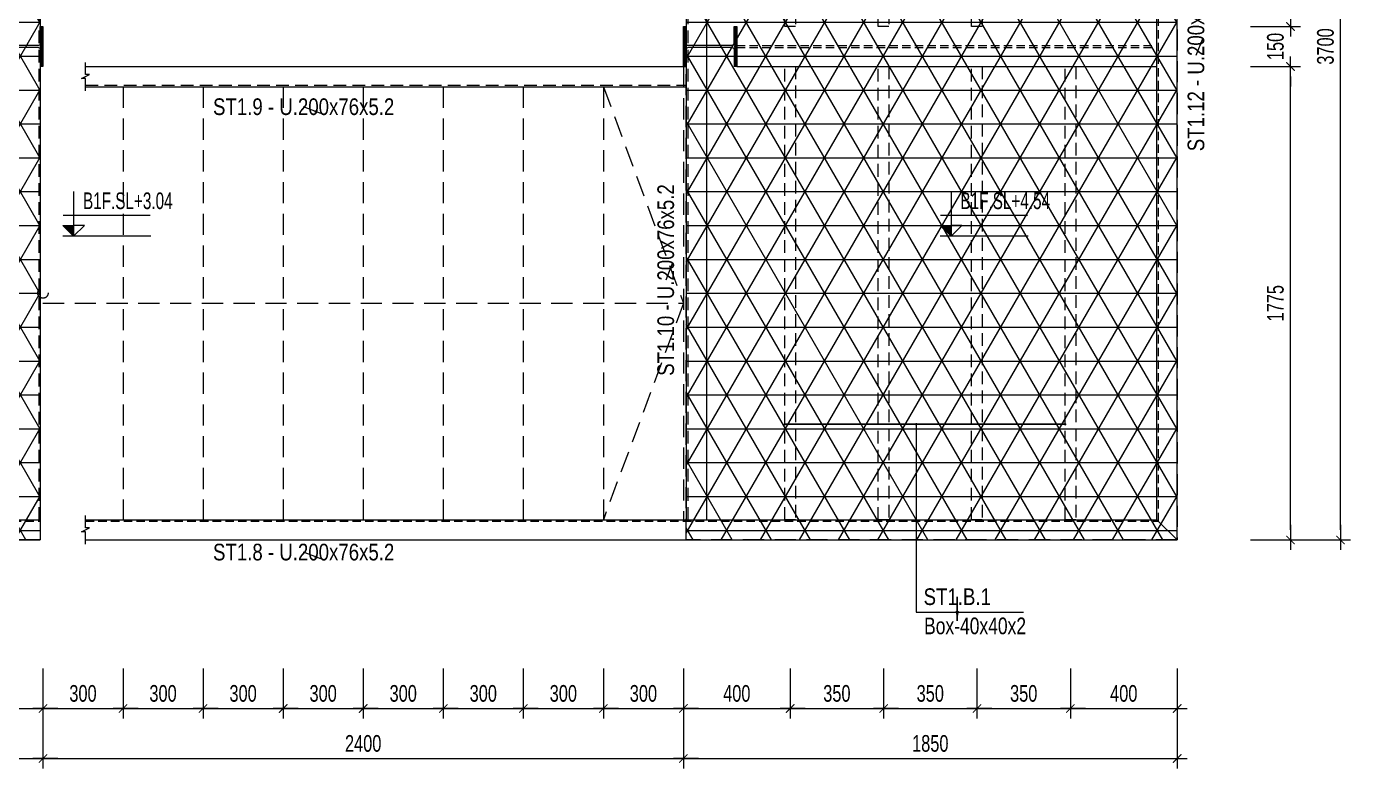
# Model space of a CAD drawing. Header units: millimetres. Extents: x 80771 to 163038, y -101774 to -59328.
# Drawn here: x 84197 to 89158, y -71657 to -68876 of the extents above; entities that cross this region are included whole.
import ezdxf
from ezdxf.enums import TextEntityAlignment as Align

# ---------------------------------------------------------------- set-up
doc = ezdxf.new("R2010")
doc.units = ezdxf.units.MM
doc.linetypes.add('HIDDEN2', pattern=[4.7625, 3.175, -1.5875])
for name, color, linetype, lineweight in [('$0$NDC_S_ANNO', 7, 'Continuous', 20), ('$0$NDC_S_DIM', 1, 'Continuous', 15), ('NDC_S-ANNO', 7, 'Continuous', 20), ('NDC_S-BEAM-NAME-VERT', 7, 'Continuous', 20), ('NDC_S-BEAM-STEL', 30, 'HIDDEN2', 18), ('NDC_S-COLS-STEL', 2, 'Continuous', 20), ('NDC_S-DIMS', 1, 'Continuous', 15), ('NDC_S-HIDN', 8, 'HIDDEN2', 13), ('NDC_S-TEXT-SYMB', 7, 'Continuous', 20), ('NDC_S-TEXT-VIE', 7, 'Continuous', 20), ('NDC_S_ANNO', 7, 'Continuous', 20), ('NDC_S_BEAM NAME', 7, 'Continuous', 9), ('NDC_S_CONTINUOUS', 3, 'Continuous', 20), ('NDC_S_DIM', 1, 'Continuous', 15), ('NDC_S_HATCH MATERIAL', 8, 'Continuous', 13), ('NDC_S_TEXT SYMBOL', 7, 'Continuous', 20)]:
    doc.layers.add(name, color=color, linetype=linetype, lineweight=lineweight)
doc.styles.add('$0$ARIAL', font='arial.ttf', dxfattribs={"width": 0.8})
doc.styles.add('$0$NDC_DIM', font='', dxfattribs={"width": 0.75})
doc.styles.add('ARIAL', font='arial.ttf', dxfattribs={"width": 0.8})
doc.styles.add('NDC_ANNO', font='', dxfattribs={"width": 0.8})
doc.styles.add('NDC_ARIAL', font='arial.ttf', dxfattribs={"width": 0.85})
doc.styles.add('NDC_DIM', font='', dxfattribs={"width": 0.75})
doc.styles.get('$0$NDC_DIM').set_extended_font_data('Dotum')
doc.styles.get('NDC_ANNO').set_extended_font_data('Dotum')
doc.styles.get('NDC_DIM').set_extended_font_data('Dotum')
doc.dimstyles.new('$0$NDC_dim_iso', dxfattribs={"dimtxt": 2.5, "dimasz": 1, "dimexe": 1.5, "dimexo": 2.5, "dimgap": 1, "dimtad": 1, "dimdec": 0, "dimzin": 0, "dimdsep": 46, "dimtxsty": '$0$NDC_DIM', "dimblk": '$0$DIMMARK', "dimcen": 0.09, "dimdle": 1.2, "dimclrd": 1, "dimclre": 1, "dimclrt": 3, "dimadec": 0, "dimazin": 0, "dimtfac": 1, "dimtdec": 0, "dimtix": 1, "dimtofl": 0, "dimtmove": 0, "dimatfit": 3, "dimfxl": 8, "dimfxlon": 1, "dimtolj": 1, "dimtzin": 0, "dimarcsym": 0})
doc.dimstyles.new('NDC_dim_25', dxfattribs={"dimscale": 25, "dimtxt": 2.5, "dimasz": 1.5, "dimexe": 1.5, "dimexo": 2.5, "dimgap": 1, "dimtad": 1, "dimdec": 0, "dimrnd": 0.001, "dimzin": 0, "dimdsep": 46, "dimtxsty": 'NDC_DIM', "dimblk": 'DIMMARK', "dimcen": 0, "dimdle": 1.2, "dimclrd": 256, "dimclre": 256, "dimclrt": 3, "dimadec": 0, "dimazin": 0, "dimtfac": 1, "dimtdec": 0, "dimtix": 1, "dimtofl": 0, "dimtmove": 2, "dimatfit": 3, "dimfxl": 6, "dimfxlon": 1, "dimtolj": 1, "dimtzin": 0, "dimlwd": -1, "dimlwe": -1, "dimarcsym": 0})
doc.dimstyles.new('NDC_dim_iso', dxfattribs={"dimtxt": 2.5, "dimasz": 1.5, "dimexe": 1.5, "dimexo": 1.5, "dimgap": 1, "dimtad": 1, "dimdec": 0, "dimrnd": 0.001, "dimzin": 0, "dimdsep": 46, "dimtxsty": 'NDC_DIM', "dimblk": 'DIMMARK', "dimcen": 0, "dimdle": 1.2, "dimclrd": 256, "dimclre": 256, "dimclrt": 3, "dimadec": 0, "dimazin": 0, "dimtfac": 1, "dimtdec": 0, "dimtix": 1, "dimtofl": 0, "dimtmove": 2, "dimatfit": 3, "dimfxl": 6, "dimfxlon": 1, "dimtolj": 1, "dimtzin": 0, "dimlwd": -1, "dimlwe": -1, "dimarcsym": 0})

# ---------------------------------------------------------------- blocks, each defined once
blk = doc.blocks.new('*U99')
for p, q in [((0.65, 7.48), (-1.87, 7.48)), ((0.93, 7.2), (0.93, 0.67)), ((1.24, 7.2), (1.24, 0.67)), ((1.52, 7.48), (4.04, 7.48)), ((0.65, 0.39), (-1.87, 0.39)), ((1.52, 0.39), (4.04, 0.39))]:
    blk.add_line(p, q)
for points in [[(4.04, 7.48), (4.04, 7.87), (-1.87, 7.87), (-1.87, 7.48)], [(-1.87, 0.39), (-1.87, 0), (4.04, 0), (4.04, 0.39)]]:
    blk.add_lwpolyline(points)
for centre, start, end in [((0.65, 7.2), 360, 450), ((1.52, 7.2), 90, 180), ((0.65, 0.67), 270, 360), ((1.52, 0.67), 180, 270)]:
    blk.add_arc(centre, 0.276, start, end)
blk = doc.blocks.new('*U98')
for p, q in [((0.65, 7.48), (-1.87, 7.48)), ((0.93, 7.2), (0.93, 0.67)), ((1.24, 7.2), (1.24, 0.67)), ((1.52, 7.48), (4.04, 7.48)), ((0.65, 0.39), (-1.87, 0.39)), ((1.52, 0.39), (4.04, 0.39))]:
    blk.add_line(p, q)
for points in [[(4.04, 7.48), (4.04, 7.87), (-1.87, 7.87), (-1.87, 7.48)], [(-1.87, 0.39), (-1.87, 0), (4.04, 0), (4.04, 0.39)]]:
    blk.add_lwpolyline(points)
for centre, start, end in [((0.65, 7.2), 360, 450), ((1.52, 7.2), 90, 180), ((0.65, 0.67), 270, 360), ((1.52, 0.67), 180, 270)]:
    blk.add_arc(centre, 0.276, start, end)
blk = doc.blocks.new('DIMMARK')
at = {"layer": 'NDC_S_DIM', "color": 1}
blk.add_line((-1.5, 0), (1, 0), dxfattribs=at)
at = {"layer": 'NDC_S_DIM', "color": 2, "const_width": 0.1}
blk.add_lwpolyline([(-0.42, -0.42), (0.42, 0.42)], dxfattribs=at)
blk = doc.blocks.new('*D588')
at = {"layer": 'Defpoints', "color": 0, "transparency": 16777216}
for p in [(82408.6, -70800.6), (84258.6, -70800.6), (84258.6, -71619.8)]:
    blk.add_point(p, dxfattribs=at)
at = {"layer": 'NDC_S_DIM', "transparency": 16777216}
for p, q in [((82408.6, -71469.8), (82408.6, -71657.3)), ((84258.6, -71469.8), (84258.6, -71657.3)), ((82446.1, -71619.8), (84221.1, -71619.8))]:
    blk.add_line(p, q, dxfattribs=at)
at = {"layer": 'NDC_S_DIM', "transparency": 16777216, "xscale": 37.5, "yscale": 37.5, "zscale": 37.5, "rotation": 180}
blk.add_blockref('DIMMARK', (82408.6, -71619.8), dxfattribs=at)
at = {"layer": 'NDC_S_DIM', "transparency": 16777216, "xscale": 37.5, "yscale": 37.5, "zscale": 37.5}
blk.add_blockref('DIMMARK', (84258.6, -71619.8), dxfattribs=at)
at = {"layer": 'NDC_S_DIM', "color": 3, "transparency": 16777216, "insert": (83333.6, -71563.6), "char_height": 62.5, "attachment_point": 5, "style": 'NDC_DIM'}
blk.add_mtext('\\A1;1850', dxfattribs=at)
blk = doc.blocks.new('*D589')
at = {"layer": 'Defpoints', "color": 0, "transparency": 16777216}
for p in [(84258.6, -70800.6), (86658.6, -70800.6), (86658.6, -71619.8)]:
    blk.add_point(p, dxfattribs=at)
at = {"layer": 'NDC_S_DIM', "transparency": 16777216}
for p, q in [((84258.6, -71469.8), (84258.6, -71657.3)), ((86658.6, -71469.8), (86658.6, -71657.3)), ((84296.1, -71619.8), (86621.1, -71619.8))]:
    blk.add_line(p, q, dxfattribs=at)
at = {"layer": 'NDC_S_DIM', "transparency": 16777216, "xscale": 37.5, "yscale": 37.5, "zscale": 37.5, "rotation": 180}
blk.add_blockref('DIMMARK', (84258.6, -71619.8), dxfattribs=at)
at = {"layer": 'NDC_S_DIM', "transparency": 16777216, "xscale": 37.5, "yscale": 37.5, "zscale": 37.5}
blk.add_blockref('DIMMARK', (86658.6, -71619.8), dxfattribs=at)
at = {"layer": 'NDC_S_DIM', "color": 3, "transparency": 16777216, "insert": (85458.6, -71563.6), "char_height": 62.5, "attachment_point": 5, "style": 'NDC_DIM'}
blk.add_mtext('\\A1;2400', dxfattribs=at)
blk = doc.blocks.new('*D590')
at = {"layer": 'Defpoints', "color": 0, "transparency": 16777216}
for p in [(86658.6, -70800.6), (88508.6, -70800.6), (88508.6, -71619.8)]:
    blk.add_point(p, dxfattribs=at)
at = {"layer": 'NDC_S_DIM', "transparency": 16777216}
for p, q in [((86658.6, -71469.8), (86658.6, -71657.3)), ((88508.6, -71469.8), (88508.6, -71657.3)), ((86696.1, -71619.8), (88471.1, -71619.8))]:
    blk.add_line(p, q, dxfattribs=at)
at = {"layer": 'NDC_S_DIM', "transparency": 16777216, "xscale": 37.5, "yscale": 37.5, "zscale": 37.5, "rotation": 180}
blk.add_blockref('DIMMARK', (86658.6, -71619.8), dxfattribs=at)
at = {"layer": 'NDC_S_DIM', "transparency": 16777216, "xscale": 37.5, "yscale": 37.5, "zscale": 37.5}
blk.add_blockref('DIMMARK', (88508.6, -71619.8), dxfattribs=at)
at = {"layer": 'NDC_S_DIM', "color": 3, "transparency": 16777216, "insert": (87583.6, -71563.6), "char_height": 62.5, "attachment_point": 5, "style": 'NDC_DIM'}
blk.add_mtext('\\A1;1850', dxfattribs=at)
blk = doc.blocks.new('*D595')
at = {"layer": 'Defpoints', "color": 0, "transparency": 16777216}
for p in [(83858.6, -70800.6), (84258.6, -70800.6), (84258.6, -71432.3)]:
    blk.add_point(p, dxfattribs=at)
at = {"layer": 'NDC_S_DIM', "transparency": 16777216}
for p, q in [((83858.6, -71282.3), (83858.6, -71469.8)), ((84258.6, -71282.3), (84258.6, -71469.8)), ((83896.1, -71432.3), (84221.1, -71432.3))]:
    blk.add_line(p, q, dxfattribs=at)
at = {"layer": 'NDC_S_DIM', "transparency": 16777216, "xscale": 37.5, "yscale": 37.5, "zscale": 37.5, "rotation": 180}
blk.add_blockref('DIMMARK', (83858.6, -71432.3), dxfattribs=at)
at = {"layer": 'NDC_S_DIM', "transparency": 16777216, "xscale": 37.5, "yscale": 37.5, "zscale": 37.5}
blk.add_blockref('DIMMARK', (84258.6, -71432.3), dxfattribs=at)
at = {"layer": 'NDC_S_DIM', "color": 3, "transparency": 16777216, "insert": (84058.6, -71376.1), "char_height": 62.5, "attachment_point": 5, "style": 'NDC_DIM'}
blk.add_mtext('\\A1;400', dxfattribs=at)
blk = doc.blocks.new('*D596')
at = {"layer": 'Defpoints', "color": 0, "transparency": 16777216}
for p in [(84258.6, -70800.6), (84558.6, -70800.6), (84558.6, -71432.3)]:
    blk.add_point(p, dxfattribs=at)
at = {"layer": 'NDC_S_DIM', "transparency": 16777216}
for p, q in [((84258.6, -71282.3), (84258.6, -71469.8)), ((84558.6, -71282.3), (84558.6, -71469.8)), ((84296.1, -71432.3), (84521.1, -71432.3))]:
    blk.add_line(p, q, dxfattribs=at)
at = {"layer": 'NDC_S_DIM', "transparency": 16777216, "xscale": 37.5, "yscale": 37.5, "zscale": 37.5, "rotation": 180}
blk.add_blockref('DIMMARK', (84258.6, -71432.3), dxfattribs=at)
at = {"layer": 'NDC_S_DIM', "transparency": 16777216, "xscale": 37.5, "yscale": 37.5, "zscale": 37.5}
blk.add_blockref('DIMMARK', (84558.6, -71432.3), dxfattribs=at)
at = {"layer": 'NDC_S_DIM', "color": 3, "transparency": 16777216, "insert": (84408.6, -71376.1), "char_height": 62.5, "attachment_point": 5, "style": 'NDC_DIM'}
blk.add_mtext('\\A1;300', dxfattribs=at)
blk = doc.blocks.new('*D597')
at = {"layer": 'Defpoints', "color": 0, "transparency": 16777216}
for p in [(84558.6, -70800.6), (84858.6, -70800.6), (84858.6, -71432.3)]:
    blk.add_point(p, dxfattribs=at)
at = {"layer": 'NDC_S_DIM', "transparency": 16777216}
for p, q in [((84558.6, -71282.3), (84558.6, -71469.8)), ((84858.6, -71282.3), (84858.6, -71469.8)), ((84596.1, -71432.3), (84821.1, -71432.3))]:
    blk.add_line(p, q, dxfattribs=at)
at = {"layer": 'NDC_S_DIM', "transparency": 16777216, "xscale": 37.5, "yscale": 37.5, "zscale": 37.5, "rotation": 180}
blk.add_blockref('DIMMARK', (84558.6, -71432.3), dxfattribs=at)
at = {"layer": 'NDC_S_DIM', "transparency": 16777216, "xscale": 37.5, "yscale": 37.5, "zscale": 37.5}
blk.add_blockref('DIMMARK', (84858.6, -71432.3), dxfattribs=at)
at = {"layer": 'NDC_S_DIM', "color": 3, "transparency": 16777216, "insert": (84708.6, -71376.1), "char_height": 62.5, "attachment_point": 5, "style": 'NDC_DIM'}
blk.add_mtext('\\A1;300', dxfattribs=at)
blk = doc.blocks.new('*D598')
at = {"layer": 'Defpoints', "color": 0, "transparency": 16777216}
for p in [(84858.6, -70800.6), (85158.6, -70800.6), (85158.6, -71432.3)]:
    blk.add_point(p, dxfattribs=at)
at = {"layer": 'NDC_S_DIM', "transparency": 16777216}
for p, q in [((84858.6, -71282.3), (84858.6, -71469.8)), ((85158.6, -71282.3), (85158.6, -71469.8)), ((84896.1, -71432.3), (85121.1, -71432.3))]:
    blk.add_line(p, q, dxfattribs=at)
at = {"layer": 'NDC_S_DIM', "transparency": 16777216, "xscale": 37.5, "yscale": 37.5, "zscale": 37.5, "rotation": 180}
blk.add_blockref('DIMMARK', (84858.6, -71432.3), dxfattribs=at)
at = {"layer": 'NDC_S_DIM', "transparency": 16777216, "xscale": 37.5, "yscale": 37.5, "zscale": 37.5}
blk.add_blockref('DIMMARK', (85158.6, -71432.3), dxfattribs=at)
at = {"layer": 'NDC_S_DIM', "color": 3, "transparency": 16777216, "insert": (85008.6, -71376.1), "char_height": 62.5, "attachment_point": 5, "style": 'NDC_DIM'}
blk.add_mtext('\\A1;300', dxfattribs=at)
blk = doc.blocks.new('*D599')
at = {"layer": 'Defpoints', "color": 0, "transparency": 16777216}
for p in [(85158.6, -70800.6), (85458.6, -70800.6), (85458.6, -71432.3)]:
    blk.add_point(p, dxfattribs=at)
at = {"layer": 'NDC_S_DIM', "transparency": 16777216}
for p, q in [((85158.6, -71282.3), (85158.6, -71469.8)), ((85458.6, -71282.3), (85458.6, -71469.8)), ((85196.1, -71432.3), (85421.1, -71432.3))]:
    blk.add_line(p, q, dxfattribs=at)
at = {"layer": 'NDC_S_DIM', "transparency": 16777216, "xscale": 37.5, "yscale": 37.5, "zscale": 37.5, "rotation": 180}
blk.add_blockref('DIMMARK', (85158.6, -71432.3), dxfattribs=at)
at = {"layer": 'NDC_S_DIM', "transparency": 16777216, "xscale": 37.5, "yscale": 37.5, "zscale": 37.5}
blk.add_blockref('DIMMARK', (85458.6, -71432.3), dxfattribs=at)
at = {"layer": 'NDC_S_DIM', "color": 3, "transparency": 16777216, "insert": (85308.6, -71376.1), "char_height": 62.5, "attachment_point": 5, "style": 'NDC_DIM'}
blk.add_mtext('\\A1;300', dxfattribs=at)
blk = doc.blocks.new('*D600')
at = {"layer": 'Defpoints', "color": 0, "transparency": 16777216}
for p in [(85458.6, -70800.6), (85758.6, -70800.6), (85758.6, -71432.3)]:
    blk.add_point(p, dxfattribs=at)
at = {"layer": 'NDC_S_DIM', "transparency": 16777216}
for p, q in [((85458.6, -71282.3), (85458.6, -71469.8)), ((85758.6, -71282.3), (85758.6, -71469.8)), ((85496.1, -71432.3), (85721.1, -71432.3))]:
    blk.add_line(p, q, dxfattribs=at)
at = {"layer": 'NDC_S_DIM', "transparency": 16777216, "xscale": 37.5, "yscale": 37.5, "zscale": 37.5, "rotation": 180}
blk.add_blockref('DIMMARK', (85458.6, -71432.3), dxfattribs=at)
at = {"layer": 'NDC_S_DIM', "transparency": 16777216, "xscale": 37.5, "yscale": 37.5, "zscale": 37.5}
blk.add_blockref('DIMMARK', (85758.6, -71432.3), dxfattribs=at)
at = {"layer": 'NDC_S_DIM', "color": 3, "transparency": 16777216, "insert": (85608.6, -71376.1), "char_height": 62.5, "attachment_point": 5, "style": 'NDC_DIM'}
blk.add_mtext('\\A1;300', dxfattribs=at)
blk = doc.blocks.new('*D601')
at = {"layer": 'Defpoints', "color": 0, "transparency": 16777216}
for p in [(85758.6, -70800.6), (86058.6, -70800.6), (86058.6, -71432.3)]:
    blk.add_point(p, dxfattribs=at)
at = {"layer": 'NDC_S_DIM', "transparency": 16777216}
for p, q in [((85758.6, -71282.3), (85758.6, -71469.8)), ((86058.6, -71282.3), (86058.6, -71469.8)), ((85796.1, -71432.3), (86021.1, -71432.3))]:
    blk.add_line(p, q, dxfattribs=at)
at = {"layer": 'NDC_S_DIM', "transparency": 16777216, "xscale": 37.5, "yscale": 37.5, "zscale": 37.5, "rotation": 180}
blk.add_blockref('DIMMARK', (85758.6, -71432.3), dxfattribs=at)
at = {"layer": 'NDC_S_DIM', "transparency": 16777216, "xscale": 37.5, "yscale": 37.5, "zscale": 37.5}
blk.add_blockref('DIMMARK', (86058.6, -71432.3), dxfattribs=at)
at = {"layer": 'NDC_S_DIM', "color": 3, "transparency": 16777216, "insert": (85908.6, -71376.1), "char_height": 62.5, "attachment_point": 5, "style": 'NDC_DIM'}
blk.add_mtext('\\A1;300', dxfattribs=at)
blk = doc.blocks.new('*D602')
at = {"layer": 'Defpoints', "color": 0, "transparency": 16777216}
for p in [(86058.6, -70800.6), (86358.6, -70800.6), (86358.6, -71432.3)]:
    blk.add_point(p, dxfattribs=at)
at = {"layer": 'NDC_S_DIM', "transparency": 16777216}
for p, q in [((86058.6, -71282.3), (86058.6, -71469.8)), ((86358.6, -71282.3), (86358.6, -71469.8)), ((86096.1, -71432.3), (86321.1, -71432.3))]:
    blk.add_line(p, q, dxfattribs=at)
at = {"layer": 'NDC_S_DIM', "transparency": 16777216, "xscale": 37.5, "yscale": 37.5, "zscale": 37.5, "rotation": 180}
blk.add_blockref('DIMMARK', (86058.6, -71432.3), dxfattribs=at)
at = {"layer": 'NDC_S_DIM', "transparency": 16777216, "xscale": 37.5, "yscale": 37.5, "zscale": 37.5}
blk.add_blockref('DIMMARK', (86358.6, -71432.3), dxfattribs=at)
at = {"layer": 'NDC_S_DIM', "color": 3, "transparency": 16777216, "insert": (86208.6, -71376.1), "char_height": 62.5, "attachment_point": 5, "style": 'NDC_DIM'}
blk.add_mtext('\\A1;300', dxfattribs=at)
blk = doc.blocks.new('*D603')
at = {"layer": 'Defpoints', "color": 0, "transparency": 16777216}
for p in [(86358.6, -70800.6), (86658.6, -70800.6), (86658.6, -71432.3)]:
    blk.add_point(p, dxfattribs=at)
at = {"layer": 'NDC_S_DIM', "transparency": 16777216}
for p, q in [((86358.6, -71282.3), (86358.6, -71469.8)), ((86658.6, -71282.3), (86658.6, -71469.8)), ((86396.1, -71432.3), (86621.1, -71432.3))]:
    blk.add_line(p, q, dxfattribs=at)
at = {"layer": 'NDC_S_DIM', "transparency": 16777216, "xscale": 37.5, "yscale": 37.5, "zscale": 37.5, "rotation": 180}
blk.add_blockref('DIMMARK', (86358.6, -71432.3), dxfattribs=at)
at = {"layer": 'NDC_S_DIM', "transparency": 16777216, "xscale": 37.5, "yscale": 37.5, "zscale": 37.5}
blk.add_blockref('DIMMARK', (86658.6, -71432.3), dxfattribs=at)
at = {"layer": 'NDC_S_DIM', "color": 3, "transparency": 16777216, "insert": (86508.6, -71376.1), "char_height": 62.5, "attachment_point": 5, "style": 'NDC_DIM'}
blk.add_mtext('\\A1;300', dxfattribs=at)
blk = doc.blocks.new('*D604')
at = {"layer": 'Defpoints', "color": 0, "transparency": 16777216}
for p in [(86658.6, -70800.6), (87058.6, -70800.6), (87058.6, -71432.3)]:
    blk.add_point(p, dxfattribs=at)
at = {"layer": 'NDC_S_DIM', "transparency": 16777216}
for p, q in [((86658.6, -71282.3), (86658.6, -71469.8)), ((87058.6, -71282.3), (87058.6, -71469.8)), ((86696.1, -71432.3), (87021.1, -71432.3))]:
    blk.add_line(p, q, dxfattribs=at)
at = {"layer": 'NDC_S_DIM', "transparency": 16777216, "xscale": 37.5, "yscale": 37.5, "zscale": 37.5, "rotation": 180}
blk.add_blockref('DIMMARK', (86658.6, -71432.3), dxfattribs=at)
at = {"layer": 'NDC_S_DIM', "transparency": 16777216, "xscale": 37.5, "yscale": 37.5, "zscale": 37.5}
blk.add_blockref('DIMMARK', (87058.6, -71432.3), dxfattribs=at)
at = {"layer": 'NDC_S_DIM', "color": 3, "transparency": 16777216, "insert": (86858.6, -71376.1), "char_height": 62.5, "attachment_point": 5, "style": 'NDC_DIM'}
blk.add_mtext('\\A1;400', dxfattribs=at)
blk = doc.blocks.new('*D605')
at = {"layer": 'Defpoints', "color": 0, "transparency": 16777216}
for p in [(87058.6, -70800.6), (87408.6, -70800.6), (87408.6, -71432.3)]:
    blk.add_point(p, dxfattribs=at)
at = {"layer": 'NDC_S_DIM', "transparency": 16777216}
for p, q in [((87058.6, -71282.3), (87058.6, -71469.8)), ((87408.6, -71282.3), (87408.6, -71469.8)), ((87096.1, -71432.3), (87371.1, -71432.3))]:
    blk.add_line(p, q, dxfattribs=at)
at = {"layer": 'NDC_S_DIM', "transparency": 16777216, "xscale": 37.5, "yscale": 37.5, "zscale": 37.5, "rotation": 180}
blk.add_blockref('DIMMARK', (87058.6, -71432.3), dxfattribs=at)
at = {"layer": 'NDC_S_DIM', "transparency": 16777216, "xscale": 37.5, "yscale": 37.5, "zscale": 37.5}
blk.add_blockref('DIMMARK', (87408.6, -71432.3), dxfattribs=at)
at = {"layer": 'NDC_S_DIM', "color": 3, "transparency": 16777216, "insert": (87233.6, -71376.1), "char_height": 62.5, "attachment_point": 5, "style": 'NDC_DIM'}
blk.add_mtext('\\A1;350', dxfattribs=at)
blk = doc.blocks.new('*D606')
at = {"layer": 'Defpoints', "color": 0, "transparency": 16777216}
for p in [(87408.6, -70800.6), (87758.6, -70800.6), (87758.6, -71432.3)]:
    blk.add_point(p, dxfattribs=at)
at = {"layer": 'NDC_S_DIM', "transparency": 16777216}
for p, q in [((87408.6, -71282.3), (87408.6, -71469.8)), ((87758.6, -71282.3), (87758.6, -71469.8)), ((87446.1, -71432.3), (87721.1, -71432.3))]:
    blk.add_line(p, q, dxfattribs=at)
at = {"layer": 'NDC_S_DIM', "transparency": 16777216, "xscale": 37.5, "yscale": 37.5, "zscale": 37.5, "rotation": 180}
blk.add_blockref('DIMMARK', (87408.6, -71432.3), dxfattribs=at)
at = {"layer": 'NDC_S_DIM', "transparency": 16777216, "xscale": 37.5, "yscale": 37.5, "zscale": 37.5}
blk.add_blockref('DIMMARK', (87758.6, -71432.3), dxfattribs=at)
at = {"layer": 'NDC_S_DIM', "color": 3, "transparency": 16777216, "insert": (87583.6, -71376.1), "char_height": 62.5, "attachment_point": 5, "style": 'NDC_DIM'}
blk.add_mtext('\\A1;350', dxfattribs=at)
blk = doc.blocks.new('*D607')
at = {"layer": 'Defpoints', "color": 0, "transparency": 16777216}
for p in [(87758.6, -70800.6), (88108.6, -70800.6), (88108.6, -71432.3)]:
    blk.add_point(p, dxfattribs=at)
at = {"layer": 'NDC_S_DIM', "transparency": 16777216}
for p, q in [((87758.6, -71282.3), (87758.6, -71469.8)), ((88108.6, -71282.3), (88108.6, -71469.8)), ((87796.1, -71432.3), (88071.1, -71432.3))]:
    blk.add_line(p, q, dxfattribs=at)
at = {"layer": 'NDC_S_DIM', "transparency": 16777216, "xscale": 37.5, "yscale": 37.5, "zscale": 37.5, "rotation": 180}
blk.add_blockref('DIMMARK', (87758.6, -71432.3), dxfattribs=at)
at = {"layer": 'NDC_S_DIM', "transparency": 16777216, "xscale": 37.5, "yscale": 37.5, "zscale": 37.5}
blk.add_blockref('DIMMARK', (88108.6, -71432.3), dxfattribs=at)
at = {"layer": 'NDC_S_DIM', "color": 3, "transparency": 16777216, "insert": (87933.6, -71376.1), "char_height": 62.5, "attachment_point": 5, "style": 'NDC_DIM'}
blk.add_mtext('\\A1;350', dxfattribs=at)
blk = doc.blocks.new('*D608')
at = {"layer": 'Defpoints', "color": 0, "transparency": 16777216}
for p in [(88108.6, -70800.6), (88508.6, -70800.6), (88508.6, -71432.3)]:
    blk.add_point(p, dxfattribs=at)
at = {"layer": 'NDC_S_DIM', "transparency": 16777216}
for p, q in [((88108.6, -71282.3), (88108.6, -71469.8)), ((88508.6, -71282.3), (88508.6, -71469.8)), ((88146.1, -71432.3), (88471.1, -71432.3))]:
    blk.add_line(p, q, dxfattribs=at)
at = {"layer": 'NDC_S_DIM', "transparency": 16777216, "xscale": 37.5, "yscale": 37.5, "zscale": 37.5, "rotation": 180}
blk.add_blockref('DIMMARK', (88108.6, -71432.3), dxfattribs=at)
at = {"layer": 'NDC_S_DIM', "transparency": 16777216, "xscale": 37.5, "yscale": 37.5, "zscale": 37.5}
blk.add_blockref('DIMMARK', (88508.6, -71432.3), dxfattribs=at)
at = {"layer": 'NDC_S_DIM', "color": 3, "transparency": 16777216, "insert": (88308.6, -71376.1), "char_height": 62.5, "attachment_point": 5, "style": 'NDC_DIM'}
blk.add_mtext('\\A1;400', dxfattribs=at)
blk = doc.blocks.new('*D609')
at = {"layer": 'Defpoints', "color": 0, "transparency": 16777216}
for p in [(88508.6, -69025.6), (88933.3, -69025.6), (88508.6, -70800.6)]:
    blk.add_point(p, dxfattribs=at)
at = {"layer": 'NDC_S_DIM', "transparency": 16777216}
for p, q in [((88783.3, -69025.6), (88970.8, -69025.6)), ((88933.3, -70763.1), (88933.3, -69063.1)), ((88783.3, -70800.6), (88970.8, -70800.6))]:
    blk.add_line(p, q, dxfattribs=at)
at = {"layer": 'NDC_S_DIM', "transparency": 16777216, "xscale": 37.5, "yscale": 37.5, "zscale": 37.5}
for p, rotation in [((88933.3, -69025.6), 90), ((88933.3, -70800.6), 270)]:
    blk.add_blockref('DIMMARK', p, dxfattribs=dict(at, rotation=rotation))
at = {"layer": 'NDC_S_DIM', "color": 3, "transparency": 16777216, "insert": (88877, -69913.1), "char_height": 62.5, "attachment_point": 5, "rotation": 90, "style": 'NDC_DIM'}
blk.add_mtext('\\A1;1775', dxfattribs=at)
blk = doc.blocks.new('*D610')
at = {"layer": 'Defpoints', "color": 0, "transparency": 16777216}
for p in [(88508.6, -68875.6), (88933.3, -68875.6), (88508.6, -69025.6)]:
    blk.add_point(p, dxfattribs=at)
at = {"layer": 'NDC_S_DIM', "transparency": 16777216}
for p, q in [((88933.3, -68838.1), (88933.3, -68800.6)), ((88783.3, -68875.6), (88970.8, -68875.6)), ((88783.3, -69025.6), (88970.8, -69025.6)), ((88933.3, -69063.1), (88933.3, -69100.6))]:
    blk.add_line(p, q, dxfattribs=at)
at = {"layer": 'NDC_S_DIM', "transparency": 16777216, "xscale": 37.5, "yscale": 37.5, "zscale": 37.5}
for p, rotation in [((88933.3, -68875.6), 270), ((88933.3, -69025.6), 90)]:
    blk.add_blockref('DIMMARK', p, dxfattribs=dict(at, rotation=rotation))
at = {"layer": 'NDC_S_DIM', "color": 3, "transparency": 16777216, "insert": (88877, -68950.6), "char_height": 62.5, "attachment_point": 5, "rotation": 90, "style": 'NDC_DIM'}
blk.add_mtext('\\A1;150', dxfattribs=at)
blk = doc.blocks.new('*D611')
at = {"layer": 'Defpoints', "color": 0, "transparency": 16777216}
for p in [(88508.6, -67100.6), (88933.3, -67100.6), (88508.6, -68875.6)]:
    blk.add_point(p, dxfattribs=at)
at = {"layer": 'NDC_S_DIM', "transparency": 16777216}
for p, q in [((88783.3, -67100.6), (88970.8, -67100.6)), ((88933.3, -68838.1), (88933.3, -67138.1)), ((88783.3, -68875.6), (88970.8, -68875.6))]:
    blk.add_line(p, q, dxfattribs=at)
at = {"layer": 'NDC_S_DIM', "transparency": 16777216, "xscale": 37.5, "yscale": 37.5, "zscale": 37.5}
for p, rotation in [((88933.3, -67100.6), 90), ((88933.3, -68875.6), 270)]:
    blk.add_blockref('DIMMARK', p, dxfattribs=dict(at, rotation=rotation))
at = {"layer": 'NDC_S_DIM', "color": 3, "transparency": 16777216, "insert": (88877, -67988.1), "char_height": 62.5, "attachment_point": 5, "rotation": 90, "style": 'NDC_DIM'}
blk.add_mtext('\\A1;1775', dxfattribs=at)
blk = doc.blocks.new('*D612')
at = {"layer": 'Defpoints', "color": 0, "transparency": 16777216}
for p in [(88508.6, -67100.6), (89120.8, -67100.6), (88508.6, -70800.6)]:
    blk.add_point(p, dxfattribs=at)
at = {"layer": 'NDC_S_DIM', "transparency": 16777216}
for p, q in [((88970.8, -67100.6), (89158.3, -67100.6)), ((89120.8, -70763.1), (89120.8, -67138.1)), ((88970.8, -70800.6), (89158.3, -70800.6))]:
    blk.add_line(p, q, dxfattribs=at)
at = {"layer": 'NDC_S_DIM', "transparency": 16777216, "xscale": 37.5, "yscale": 37.5, "zscale": 37.5}
for p, rotation in [((89120.8, -67100.6), 90), ((89120.8, -70800.6), 270)]:
    blk.add_blockref('DIMMARK', p, dxfattribs=dict(at, rotation=rotation))
at = {"layer": 'NDC_S_DIM', "color": 3, "transparency": 16777216, "insert": (89064.5, -68950.6), "char_height": 62.5, "attachment_point": 5, "rotation": 90, "style": 'NDC_DIM'}
blk.add_mtext('\\A1;3700', dxfattribs=at)
blk = doc.blocks.new('kata_block_CT')
at = {"layer": 'NDC_S_ANNO'}
blk.add_hatch(color=3, dxfattribs=at).paths.add_polyline_path([(0, 1.6), (-1.61, 1.6), (0, 0)])
at = {"layer": 'NDC_S_ANNO', "ltscale": 50}
h = blk.add_hatch(dxfattribs=at)
h.set_pattern_fill('ANSI31', color=256, scale=1.406, style=0)
h.paths.add_polyline_path([(0, 1.6), (0, 0), (1.61, 1.6)])
for p, q in [((-1.59, 3.14), (11.47, 3.14)), ((11.56, 0), (-1.64, 0))]:
    blk.add_line(p, q, dxfattribs=at)
for points in [[(0, 6.69), (0, 0)], [(0, 0), (-1.61, 1.6), (0, 1.6)], [(0, 0), (1.61, 1.6), (0, 1.6)]]:
    blk.add_lwpolyline(points, dxfattribs=at)
at = {"layer": 'NDC_S_ANNO', "color": 8, "ltscale": 50}
blk.add_lwpolyline([(0, 0), (-1.61, 1.6), (0, 1.6)], dxfattribs=at)
at = {"layer": 'NDC_S_TEXT SYMBOL', "color": 3, "style": 'NDC_ANNO', "width": 0.8}
blk.add_attdef('CT', (1.41, 4.07), '', height=2.5, dxfattribs=at)
blk = doc.blocks.new('$0$DIMMARK')
at = {"layer": '$0$NDC_S_DIM', "color": 1}
blk.add_line((-1.5, 0), (1, 0), dxfattribs=at)
at = {"layer": '$0$NDC_S_DIM', "color": 2, "const_width": 0.1}
blk.add_lwpolyline([(-0.42, -0.42), (0.42, 0.42)], dxfattribs=at)
blk = doc.blocks.new('*U6')
at = {"layer": '$0$NDC_S_ANNO', "ltscale": 0.8, "style": '$0$ARIAL', "width": 0.8}
blk.add_attdef('TEN', text='', height=2.5, dxfattribs=at).set_placement((-2.58, 1.03), align=Align.MIDDLE_CENTER)
at = {"layer": '$0$NDC_S_ANNO', "ltscale": 0.8, "style": '$0$ARIAL', "width": 0.8, "flags": 1}
blk.add_attdef('CHU_THICH', text='', height=2.5, dxfattribs=at).set_placement((0, 0), align=Align.MIDDLE_CENTER)
at = {"layer": 'Defpoints'}
blk.add_leader([(0, 0), (-2.58, 1.03)], dimstyle='$0$NDC_dim_iso', override={"dimgap": 0.625, "dimtad": 0}, dxfattribs=at)
blk = doc.blocks.new('*U9')
at = {"layer": 'NDC_S-ANNO', "ltscale": 0.8, "style": 'ARIAL', "width": 0.8}
blk.add_attdef('TEN', text='', height=2.5, dxfattribs=at).set_placement((0, 3.63), align=Align.MIDDLE_CENTER)
at = {"layer": 'NDC_S-ANNO', "ltscale": 0.8, "style": 'ARIAL', "width": 0.8, "flags": 1}
blk.add_attdef('CHU_THICH', text='', height=2.5, dxfattribs=at).set_placement((0, 0), align=Align.MIDDLE_CENTER)
at = {"layer": 'Defpoints'}
blk.add_leader([(0, 0), (0, 3.63)], dimstyle='NDC_dim_iso', override={"dimgap": 0.625, "dimtad": 0}, dxfattribs=at)

msp = doc.modelspace()

# ---------------------------------------------------------------- hatches: boundary and pattern name
at = {"layer": 'NDC_S_HATCH MATERIAL'}
h = msp.add_hatch(dxfattribs=at)
h.set_pattern_fill('NET3', color=256, scale=40)
h.set_pattern_definition([(0, (144226.01, -24663.83), (0, 127), []), (60, (144226.01, -24663.83), (-109.98523, 63.5), []), (120, (144226.01, -24663.83), (-109.98523, -63.5), [])])
h.paths.add_polyline_path([(82408.6, -67100.6), (84248.6, -67100.6), (84248.6, -70800.6), (82408.6, -70800.6)])
h = msp.add_hatch(dxfattribs=at)
h.set_pattern_fill('NET3', color=256, scale=40)
h.set_pattern_definition([(0, (148486.01, -24663.83), (0, 127), []), (60, (148486.01, -24663.83), (-109.98523, 63.5), []), (120, (148486.01, -24663.83), (-109.98523, -63.5), [])])
h.paths.add_polyline_path([(86668.6, -67100.6), (88508.6, -67100.6), (88508.6, -70800.6), (86668.6, -70800.6)])
h = msp.add_hatch(dxfattribs=at)
h.set_pattern_fill('ANSI31', color=256)
h.set_pattern_definition([(45, (143222.1275, -24108.1976), (-2.24506403, 2.24506403), [])])
edge = h.paths.add_edge_path()
edge.add_line((84068.6, -69025.6), (84058.6, -69025.6))
edge.add_line((84058.6, -69025.6), (84058.6, -68875.6))
edge.add_line((84058.6, -68875.6), (84068.6, -68875.6))
edge = h.paths.add_edge_path()
edge.add_line((84241.6, -68954.6), (84075.6, -68954.6))
edge = h.paths.add_edge_path()
edge.add_line((84241.6, -68946.6), (84075.6, -68946.6))
edge = h.paths.add_edge_path(flags=16)
edge.add_line((84068.6, -68961.6), (84068.6, -69025.6))
edge = h.paths.add_edge_path()
edge.add_line((84248.6, -68961.6), (84248.6, -69025.6))
edge = h.paths.add_edge_path(flags=16)
edge.add_line((84068.6, -68939.6), (84068.6, -68875.6))
edge = h.paths.add_edge_path()
edge.add_line((84248.6, -68939.6), (84248.6, -68875.6))
edge = h.paths.add_edge_path()
edge.add_line((84248.6, -68875.6), (84258.6, -68875.6))
edge.add_line((84258.6, -68875.6), (84258.6, -69025.6))
edge.add_line((84258.6, -69025.6), (84248.6, -69025.6))
edge = h.paths.add_edge_path()
edge.add_arc((84075.6, -68961.6), 7.01, 90, 180)
edge = h.paths.add_edge_path()
edge.add_arc((84075.6, -68939.6), 7.01, 180, 270)
edge = h.paths.add_edge_path()
edge.add_arc((84241.6, -68961.6), 7.01, 0, 90)
edge = h.paths.add_edge_path()
edge.add_arc((84241.6, -68939.6), 7.01, 270, 360)
h = msp.add_hatch(dxfattribs=at)
h.set_pattern_fill('ANSI31', color=256)
h.set_pattern_definition([(45, (143522.1275, -24108.1976), (-2.24506403, 2.24506403), [])])
edge = h.paths.add_edge_path()
edge.add_line((86668.6, -69025.6), (86658.6, -69025.6))
edge.add_line((86658.6, -69025.6), (86658.6, -68875.6))
edge.add_line((86658.6, -68875.6), (86668.6, -68875.6))
edge = h.paths.add_edge_path()
edge.add_line((86841.6, -68954.6), (86675.6, -68954.6))
edge = h.paths.add_edge_path()
edge.add_line((86841.6, -68946.6), (86675.6, -68946.6))
edge = h.paths.add_edge_path(flags=16)
edge.add_line((86668.6, -68961.6), (86668.6, -69025.6))
edge = h.paths.add_edge_path()
edge.add_line((86848.6, -68961.6), (86848.6, -69025.6))
edge = h.paths.add_edge_path(flags=16)
edge.add_line((86668.6, -68939.6), (86668.6, -68875.6))
edge = h.paths.add_edge_path()
edge.add_line((86848.6, -68939.6), (86848.6, -68875.6))
edge = h.paths.add_edge_path()
edge.add_line((86848.6, -68875.6), (86858.6, -68875.6))
edge.add_line((86858.6, -68875.6), (86858.6, -69025.6))
edge.add_line((86858.6, -69025.6), (86848.6, -69025.6))
edge = h.paths.add_edge_path()
edge.add_arc((86675.6, -68961.6), 7.01, 90, 180)
edge = h.paths.add_edge_path()
edge.add_arc((86675.6, -68939.6), 7.01, 180, 270)
edge = h.paths.add_edge_path()
edge.add_arc((86841.6, -68961.6), 7.01, 0, 90)
edge = h.paths.add_edge_path()
edge.add_arc((86841.6, -68939.6), 7.01, 270, 360)

# ---------------------------------------------------------------- linework, layer by layer
at = {"layer": 'NDC_S-BEAM-STEL', "ltscale": 15}
for p, q in [((84242.6, -67176.6), (84242.6, -70724.6)), ((86674.6, -67176.6), (86674.6, -70724.6))]:
    msp.add_line(p, q, dxfattribs=at)
for points in [[(87038.6, -67176.6), (87078.6, -67176.6), (87078.6, -68875.6), (87038.6, -68875.6)], [(87388.6, -67176.6), (87428.6, -67176.6), (87428.6, -68875.6), (87388.6, -68875.6)], [(87738.6, -67176.6), (87778.6, -67176.6), (87778.6, -68875.6), (87738.6, -68875.6)], [(87038.6, -69025.6), (87078.6, -69025.6), (87078.6, -70724.6), (87038.6, -70724.6)], [(87388.6, -69025.6), (87428.6, -69025.6), (87428.6, -70724.6), (87388.6, -70724.6)], [(87738.6, -69025.6), (87778.6, -69025.6), (87778.6, -70724.6), (87738.6, -70724.6)], [(88088.6, -69025.6), (88128.6, -69025.6), (88128.6, -70724.6), (88088.6, -70724.6)]]:
    msp.add_lwpolyline(points, close=True, dxfattribs=at)
msp.add_lwpolyline([(84418.2, -69095.6), (86668.6, -69095.6)], dxfattribs=at)
at = {"layer": 'NDC_S-HIDN', "ltscale": 10}
for p, q in [((86858.6, -68946.6), (88432.6, -68946.6)), ((86858.6, -68954.6), (88432.6, -68954.6))]:
    msp.add_line(p, q, dxfattribs=at)
at = {"layer": 'NDC_S-HIDN', "ltscale": 25}
for p, q in [((86658.6, -69025.6), (86658.6, -70724.6)), ((84558.6, -69101.6), (84558.6, -70724.6)), ((84858.6, -69101.6), (84858.6, -70724.6)), ((85158.6, -69101.6), (85158.6, -70724.6)), ((85458.6, -69101.6), (85458.6, -70724.6)), ((85758.6, -69101.6), (85758.6, -70724.6)), ((86058.6, -69101.6), (86058.6, -70724.6)), ((86358.6, -69101.6), (86358.6, -70724.6))]:
    msp.add_line(p, q, dxfattribs=at)
msp.add_lwpolyline([(82408.6, -67100.6), (84248.6, -67100.6), (84248.6, -70800.6), (82408.6, -70800.6)], close=True, dxfattribs=at)
for points in [[(86668.6, -67100.6), (88508.6, -67100.6), (88508.6, -70800.6), (86668.6, -70800.6), (86668.6, -68875.6)], [(86358.6, -69101.6), (86658.6, -69913.1), (86358.6, -70724.6)], [(84258.6, -69913.1), (86658.6, -69913.1)]]:
    msp.add_lwpolyline(points, dxfattribs=at)
at = {"layer": 'NDC_S-HIDN', "ltscale": 10}
msp.add_lwpolyline([(84418.2, -70730.6), (88438.6, -70730.6), (88438.6, -67170.6), (82478.6, -67170.6), (82478.6, -70730.6), (84248.6, -70730.6)], dxfattribs=at)
at = {"layer": 'NDC_S-HIDN', "ltscale": 25}
msp.add_circle((84258.6, -69875.1), 19.2, dxfattribs=at)
at = {"layer": 'NDC_S_CONTINUOUS'}
for p, q in [((84248.6, -67176.6), (84248.6, -70800.6)), ((86668.6, -67176.6), (86668.6, -70724.6)), ((86744.6, -67176.6), (86744.6, -70724.6)), ((86858.6, -69025.6), (88432.6, -69025.6)), ((88432.6, -70724.6), (88508.6, -70800.6))]:
    msp.add_line(p, q, dxfattribs=at)
for points in [[(84418.2, -70800.6), (88508.6, -70800.6), (88508.6, -67100.6), (82408.6, -67100.6), (82408.6, -70800.6), (84248.6, -70800.6)], [(84418.2, -70724.6), (88432.6, -70724.6), (88432.6, -67176.6), (82484.6, -67176.6), (82484.6, -70724.6), (84248.6, -70724.6)], [(84418.2, -69025.6), (86668.6, -69025.6)], [(84418.2, -69101.6), (86668.6, -69101.6)]]:
    msp.add_lwpolyline(points, dxfattribs=at)
at = {"layer": 'NDC_S_HATCH MATERIAL'}
for points in [[(84418.2, -69116.8), (84418.2, -69071.2), (84403, -69071.2), (84433.4, -69056), (84418.2, -69056), (84418.2, -69010.4)], [(84418.2, -70815.8), (84418.2, -70770.2), (84403, -70770.2), (84433.4, -70755), (84418.2, -70755), (84418.2, -70709.4)]]:
    msp.add_lwpolyline(points, dxfattribs=at)

# ---------------------------------------------------------------- block references
at = {"layer": 'NDC_S-ANNO'}
ref = msp.add_blockref('kata_block_CT', (84373.5, -69661.9), dxfattribs=dict(at, xscale=25, yscale=25, zscale=25))
ref.add_attrib('CT', 'B1F.SL+3.04', (84408.8, -69560.2), dxfattribs={"layer": 'NDC_S-TEXT-SYMB', "color": 3, "height": 62.5, "style": 'NDC_ANNO', "width": 0.7})
ref = msp.add_blockref('kata_block_CT', (87661.4, -69661.9), dxfattribs=dict(at, xscale=25, yscale=25, zscale=25))
ref.add_attrib('CT', 'B1F.SL+4.54', (87696.7, -69560.2), dxfattribs={"layer": 'NDC_S-TEXT-SYMB', "color": 3, "height": 62.5, "style": 'NDC_ANNO', "width": 0.7})
at = {"layer": 'NDC_S-BEAM-NAME-VERT', "xscale": 24.99999999999998, "yscale": 24.99999999999998, "zscale": 24.99999999999998}
msp.add_blockref('*U9', (87684.7, -71103.9), dxfattribs=at).add_auto_attribs({'TEN': 'ST1.B.1'})
at = {"layer": 'NDC_S-COLS-STEL', "xscale": -25.40000000000001, "yscale": 25.40000000000001, "zscale": 25.4, "rotation": 270}
for name, p in [('*U99', (84058.6, -68978.1)), ('*U98', (86658.6, -68978.1))]:
    msp.add_blockref(name, p, dxfattribs=at)
at = {"layer": 'NDC_S_BEAM NAME', "xscale": 25, "yscale": 25, "zscale": 25, "rotation": 90}
for p, values in [((88604.8, -68919.7), {'TEN': 'ST1.12 - U.200x76x5.2'}), ((86617.9, -69761.6), {'TEN': 'ST1.10 - U.200x76x5.2'})]:
    msp.add_blockref('*U6', p, dxfattribs=at).add_auto_attribs(values)
at = {"layer": 'NDC_S_BEAM NAME', "xscale": 25, "yscale": 25, "zscale": 25}
for p, values in [((85300, -69202.1), {'TEN': 'ST1.9 - U.200x76x5.2'}), ((85300, -70871.7), {'TEN': 'ST1.8 - U.200x76x5.2'})]:
    msp.add_blockref('*U6', p, dxfattribs=at).add_auto_attribs(values)

# ---------------------------------------------------------------- texts
at = {"layer": 'NDC_S-TEXT-VIE', "style": 'NDC_ARIAL', "width": 0.75}
msp.add_text('Box-40x40x2', height=62.5, dxfattribs=at).set_placement((87560.3, -71122.6), align=Align.MIDDLE_LEFT)

# ---------------------------------------------------------------- dimensions: what is measured, and where the dimension line sits
at = {"layer": 'NDC_S_DIM'}
for base, p1, p2, picture, middle in [((88933.3, -67100.6), (88508.6, -68875.6), (88508.6, -67100.6), '*D611', (88877, -67988.1)), ((89120.8, -67100.6), (88508.6, -70800.6), (88508.6, -67100.6), '*D612', (89064.5, -68950.6)), ((88933.3, -68875.6), (88508.6, -69025.6), (88508.6, -68875.6), '*D610', (88877, -68950.6)), ((88933.3, -69025.6), (88508.6, -70800.6), (88508.6, -69025.6), '*D609', (88877, -69913.1))]:
    dim = msp.add_linear_dim(base=base, p1=p1, p2=p2, angle=90, dimstyle='NDC_dim_25', dxfattribs=at)
    dim.commit()
    dim.dimension.update_dxf_attribs({"geometry": picture, "text_midpoint": middle})
for base, p1, p2, picture, middle in [((84258.6, -71619.8), (82408.6, -70800.6), (84258.6, -70800.6), '*D588', (83333.6, -71563.6)), ((84258.6, -71432.3), (83858.6, -70800.6), (84258.6, -70800.6), '*D595', (84058.6, -71376.1)), ((86658.6, -71619.8), (84258.6, -70800.6), (86658.6, -70800.6), '*D589', (85458.6, -71563.6)), ((84558.6, -71432.3), (84258.6, -70800.6), (84558.6, -70800.6), '*D596', (84408.6, -71376.1)), ((84858.6, -71432.3), (84558.6, -70800.6), (84858.6, -70800.6), '*D597', (84708.6, -71376.1)), ((85158.6, -71432.3), (84858.6, -70800.6), (85158.6, -70800.6), '*D598', (85008.6, -71376.1)), ((85458.6, -71432.3), (85158.6, -70800.6), (85458.6, -70800.6), '*D599', (85308.6, -71376.1)), ((85758.6, -71432.3), (85458.6, -70800.6), (85758.6, -70800.6), '*D600', (85608.6, -71376.1)), ((86058.6, -71432.3), (85758.6, -70800.6), (86058.6, -70800.6), '*D601', (85908.6, -71376.1)), ((86358.6, -71432.3), (86058.6, -70800.6), (86358.6, -70800.6), '*D602', (86208.6, -71376.1)), ((86658.6, -71432.3), (86358.6, -70800.6), (86658.6, -70800.6), '*D603', (86508.6, -71376.1)), ((88508.6, -71619.8), (86658.6, -70800.6), (88508.6, -70800.6), '*D590', (87583.6, -71563.6)), ((87058.6, -71432.3), (86658.6, -70800.6), (87058.6, -70800.6), '*D604', (86858.6, -71376.1)), ((87408.6, -71432.3), (87058.6, -70800.6), (87408.6, -70800.6), '*D605', (87233.6, -71376.1)), ((87758.6, -71432.3), (87408.6, -70800.6), (87758.6, -70800.6), '*D606', (87583.6, -71376.1)), ((88108.6, -71432.3), (87758.6, -70800.6), (88108.6, -70800.6), '*D607', (87933.6, -71376.1)), ((88508.6, -71432.3), (88108.6, -70800.6), (88508.6, -70800.6), '*D608', (88308.6, -71376.1))]:
    dim = msp.add_linear_dim(base=base, p1=p1, p2=p2, dimstyle='NDC_dim_25', dxfattribs=at)
    dim.commit()
    dim.dimension.update_dxf_attribs({"geometry": picture, "text_midpoint": middle})

# ---------------------------------------------------------------- leaders
at = {"layer": 'NDC_S-DIMS', "linetype": 'Continuous'}
for points, override in [([(87038.6, -70366.8), (88088.6, -70366.8)], {"dimtad": 0, "dimldrblk": 'DotSmall'}), ([(88088.6, -70366.8), (87038.6, -70366.8)], {"dimtad": 0, "dimldrblk": 'DotSmall'}), ([(87531, -70366.8), (87531, -71070.9), (87933.2, -71070.9)], {"dimgap": 1, "dimtad": 0, "dimldrblk": 'DotSmall'})]:
    msp.add_leader(points, dimstyle='NDC_dim_25', override=override, dxfattribs=at)

doc.saveas('drawing.dxf')
